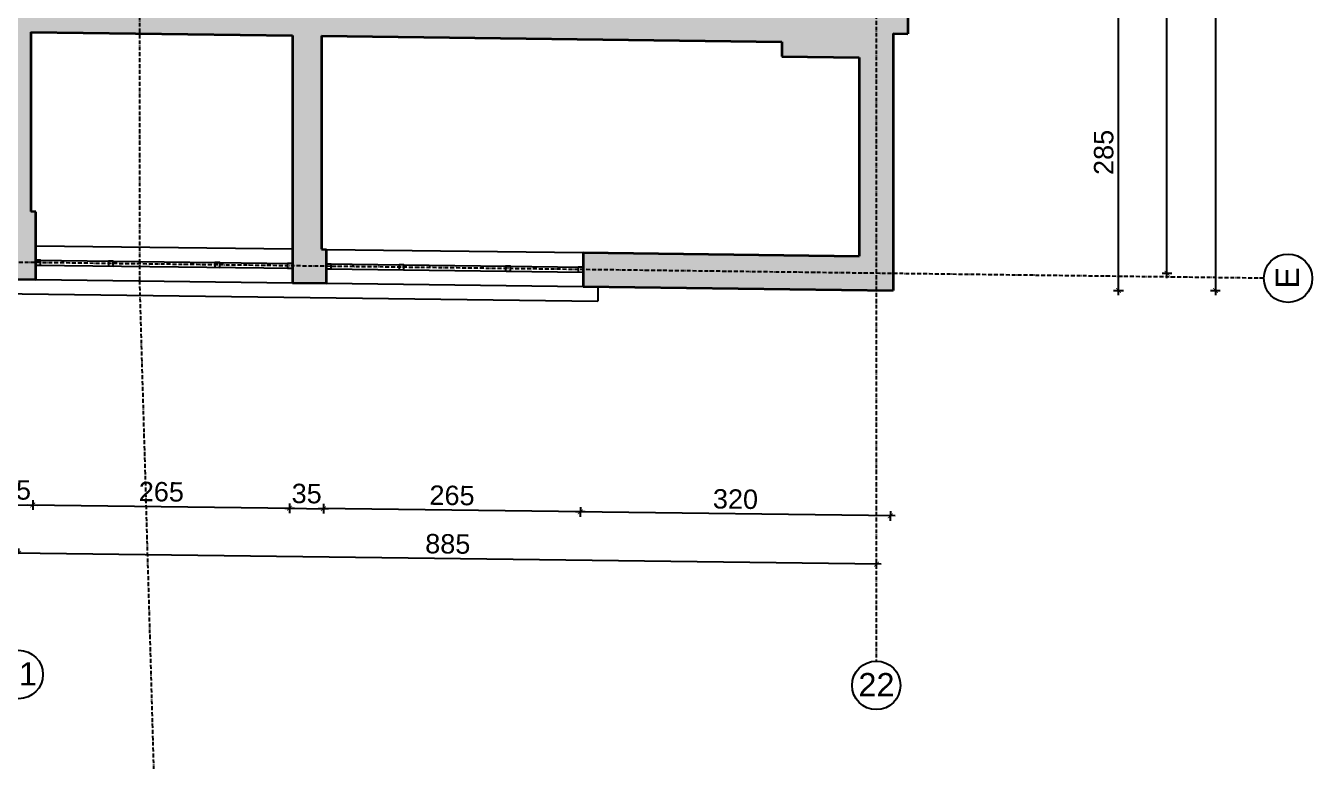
# Model space of a CAD drawing. Header units: inches. Extents: x -72385 to 39588, y -6525 to 66685.
# Drawn here: x -34118 to -32790, y 14653 to 15411 of the extents above; entities that cross this region are included whole.
import ezdxf

# ---------------------------------------------------------------- set-up
doc = ezdxf.new("R2010")
doc.units = ezdxf.units.IN
doc.header["$MEASUREMENT"] = 0
doc.linetypes.add('DashDot', pattern=[0.6, 0.4, -0.1, 0, -0.1])
for name, color, linetype, lineweight in [('Изгледни линии', 253, 'Continuous', 25), ('Линия на разрез', 252, 'DashDot', 25), ('Надписи коти външни', 252, 'Continuous', 25), ('Надписи Оси', 252, 'Continuous', 25), ('Оси', 252, 'DashDot', 25), ('Прозорци', 251, 'Continuous', 25), ('Разрезни линии', 7, 'Continuous', 35), ('Щрих стени', 254, 'Continuous', 25)]:
    doc.layers.add(name, color=color, linetype=linetype, lineweight=lineweight)
doc.styles.add('Arial Regular', font='arial.ttf')
doc.styles.get("Standard").update_dxf_attribs({"font": 'arial.ttf'})
doc.dimstyles.new('Annotative', dxfattribs={"dimscale": 0, "dimtxt": 20, "dimasz": 5, "dimexe": 5, "dimexo": 5, "dimgap": 5, "dimtad": 1, "dimdec": 0, "dimzin": 0, "dimdsep": 46, "dimtxsty": 'Standard', "dimblk": 'ARCHTICK', "dimcen": 5, "dimdle": 5, "dimadec": 0, "dimazin": 0, "dimtfac": 1, "dimtdec": 0, "dimtofl": 0, "dimtmove": 0, "dimatfit": 3, "dimldrblk": 'ARCHTICK', "dimfxl": 5, "dimfxlon": 1, "dimtolj": 1, "dimtzin": 0, "dimarcsym": 1})

# ---------------------------------------------------------------- blocks, each defined once
blk = doc.blocks.new('_ArchTick')
at = {"color": 0, "linetype": 'ByBlock', "const_width": 0.15}
blk.add_lwpolyline([(-0.5, -0.5), (0.5, 0.5)], dxfattribs=at)
blk = doc.blocks.new('*D6855')
at = {"layer": 'Defpoints', "color": 0, "ltscale": 50, "transparency": 16777216}
for p in [(-34124.8, 14867.3), (-34124.8, 14867.3), (-33239.6, 14856.1)]:
    blk.add_point(p, dxfattribs=at)
at = {"layer": 'Надписи коти външни', "color": 0, "lineweight": -2, "ltscale": 50, "transparency": 16777216}
for p, q in [((-34124.8, 14867.3), (-34124.8, 14872.3)), ((-33234.6, 14856), (-34129.8, 14867.4)), ((-33239.6, 14856.1), (-33239.6, 14861.1))]:
    blk.add_line(p, q, dxfattribs=at)
at = {"layer": 'Надписи коти външни', "color": 0, "lineweight": -2, "ltscale": 50, "transparency": 16777216, "xscale": 5, "yscale": 5, "zscale": 5}
for p, rotation in [((-34124.8, 14867.3), 179.2706286525298), ((-33239.6, 14856.1), 359.2706286525298)]:
    blk.add_blockref('_ArchTick', p, dxfattribs=dict(at, rotation=rotation))
at = {"layer": 'Надписи коти външни', "color": 0, "ltscale": 50, "transparency": 16777216, "insert": (-33682, 14876.9), "char_height": 20, "attachment_point": 5, "rotation": 359.2706}
blk.add_mtext('\\A1;885', dxfattribs=at)
blk = doc.blocks.new('*D6856')
at = {"layer": 'Defpoints', "color": 0, "ltscale": 50, "transparency": 16777216}
for p in [(-33542.3, 15142.4), (-33222.3, 15138.4), (-33545.3, 14910)]:
    blk.add_point(p, dxfattribs=at)
at = {"layer": 'Надписи коти външни', "color": 0, "lineweight": -2, "ltscale": 50, "transparency": 16777216}
for p, q in [((-33545.2, 14915), (-33545.4, 14905)), ((-33225.2, 14910.9), (-33225.4, 14900.9)), ((-33220.3, 14905.8), (-33550.3, 14910))]:
    blk.add_line(p, q, dxfattribs=at)
at = {"layer": 'Надписи коти външни', "color": 0, "lineweight": -2, "ltscale": 50, "transparency": 16777216, "xscale": 5, "yscale": 5, "zscale": 5}
for p, rotation in [((-33545.3, 14910), 179.2706286525475), ((-33225.3, 14905.9), 359.2706286525476)]:
    blk.add_blockref('_ArchTick', p, dxfattribs=dict(at, rotation=rotation))
at = {"layer": 'Надписи коти външни', "color": 0, "ltscale": 50, "transparency": 16777216, "insert": (-33385.1, 14923.1), "char_height": 20, "attachment_point": 5, "rotation": 359.2706}
blk.add_mtext('\\A1;320', dxfattribs=at)
blk = doc.blocks.new('*D6857')
at = {"layer": 'Defpoints', "color": 0, "ltscale": 50, "transparency": 16777216}
for p in [(-33807.3, 15145.8), (-33542.3, 15142.4), (-33810.3, 14913.3)]:
    blk.add_point(p, dxfattribs=at)
at = {"layer": 'Надписи коти външни', "color": 0, "lineweight": -2, "ltscale": 50, "transparency": 16777216}
for p, q in [((-33540.3, 14909.9), (-33815.3, 14913.4)), ((-33810.2, 14918.3), (-33810.4, 14908.3)), ((-33545.2, 14915), (-33545.4, 14905))]:
    blk.add_line(p, q, dxfattribs=at)
at = {"layer": 'Надписи коти външни', "color": 0, "lineweight": -2, "ltscale": 50, "transparency": 16777216, "xscale": 5, "yscale": 5, "zscale": 5}
for p, rotation in [((-33810.3, 14913.3), 179.270628652547), ((-33545.3, 14910), 359.270628652547)]:
    blk.add_blockref('_ArchTick', p, dxfattribs=dict(at, rotation=rotation))
at = {"layer": 'Надписи коти външни', "color": 0, "ltscale": 50, "transparency": 16777216, "insert": (-33677.6, 14926.9), "char_height": 20, "attachment_point": 5, "rotation": 359.2706}
blk.add_mtext('\\A1;265', dxfattribs=at)
blk = doc.blocks.new('*D6862')
at = {"layer": 'Defpoints', "color": 0, "ltscale": 50, "transparency": 16777216}
for p in [(-34142.3, 15150.1), (-34107.3, 15149.6), (-34110.3, 14917.1)]:
    blk.add_point(p, dxfattribs=at)
at = {"layer": 'Надписи коти външни', "color": 0, "lineweight": -2, "ltscale": 50, "transparency": 16777216}
for p, q in [((-34150.3, 14917.7), (-34105.3, 14917.1)), ((-34145.2, 14922.6), (-34145.4, 14912.6)), ((-34110.2, 14922.1), (-34110.4, 14912.1))]:
    blk.add_line(p, q, dxfattribs=at)
at = {"layer": 'Надписи коти външни', "color": 0, "lineweight": -2, "ltscale": 50, "transparency": 16777216, "xscale": 5, "yscale": 5, "zscale": 5}
for p, rotation in [((-34145.3, 14917.6), 179.2706286525405), ((-34110.3, 14917.1), 359.2706286525404)]:
    blk.add_blockref('_ArchTick', p, dxfattribs=dict(at, rotation=rotation))
at = {"layer": 'Надписи коти външни', "color": 0, "ltscale": 50, "transparency": 16777216, "insert": (-34127.6, 14932.6), "char_height": 20, "attachment_point": 5, "rotation": 359.2706}
blk.add_mtext('\\A1;35', dxfattribs=at)
blk = doc.blocks.new('*D6863')
at = {"layer": 'Defpoints', "color": 0, "ltscale": 50, "transparency": 16777216}
for p in [(-34107.3, 15149.6), (-33842.3, 15146.3), (-33845.3, 14913.8)]:
    blk.add_point(p, dxfattribs=at)
at = {"layer": 'Надписи коти външни', "color": 0, "lineweight": -2, "ltscale": 50, "transparency": 16777216}
for p, q in [((-34115.3, 14917.2), (-33840.3, 14913.7)), ((-34110.2, 14922.1), (-34110.4, 14912.1)), ((-33845.2, 14918.8), (-33845.4, 14908.8))]:
    blk.add_line(p, q, dxfattribs=at)
at = {"layer": 'Надписи коти външни', "color": 0, "lineweight": -2, "ltscale": 50, "transparency": 16777216, "xscale": 5, "yscale": 5, "zscale": 5}
for p, rotation in [((-34110.3, 14917.1), 179.270628652547), ((-33845.3, 14913.8), 359.270628652547)]:
    blk.add_blockref('_ArchTick', p, dxfattribs=dict(at, rotation=rotation))
at = {"layer": 'Надписи коти външни', "color": 0, "ltscale": 50, "transparency": 16777216, "insert": (-33977.6, 14930.7), "char_height": 20, "attachment_point": 5, "rotation": 359.2706}
blk.add_mtext('\\A1;265', dxfattribs=at)
blk = doc.blocks.new('*D6864')
at = {"layer": 'Defpoints', "color": 0, "ltscale": 50, "transparency": 16777216}
for p in [(-33842.3, 15146.3), (-33807.3, 15145.8), (-33810.3, 14913.3)]:
    blk.add_point(p, dxfattribs=at)
at = {"layer": 'Надписи коти външни', "color": 0, "lineweight": -2, "ltscale": 50, "transparency": 16777216}
for p, q in [((-33850.3, 14913.8), (-33805.3, 14913.3)), ((-33845.2, 14918.8), (-33845.4, 14908.8)), ((-33810.2, 14918.3), (-33810.4, 14908.3))]:
    blk.add_line(p, q, dxfattribs=at)
at = {"layer": 'Надписи коти външни', "color": 0, "lineweight": -2, "ltscale": 50, "transparency": 16777216, "xscale": 5, "yscale": 5, "zscale": 5}
for p, rotation in [((-33845.3, 14913.8), 179.2706286525522), ((-33810.3, 14913.3), 359.2706286525522)]:
    blk.add_blockref('_ArchTick', p, dxfattribs=dict(at, rotation=rotation))
at = {"layer": 'Надписи коти външни', "color": 0, "ltscale": 50, "transparency": 16777216, "insert": (-33827.6, 14928.8), "char_height": 20, "attachment_point": 5, "rotation": 359.2706}
blk.add_mtext('\\A1;35', dxfattribs=at)
blk = doc.blocks.new('*D6875')
at = {"layer": 'Defpoints', "color": 0, "ltscale": 50, "transparency": 16777216}
for p in [(-33222.3, 15423.2), (-32989.8, 15423.2), (-33222.3, 15138.4)]:
    blk.add_point(p, dxfattribs=at)
at = {"layer": 'Надписи коти външни', "color": 0, "lineweight": -2, "ltscale": 50, "transparency": 16777216}
for p, q in [((-32994.8, 15423.2), (-32984.8, 15423.2)), ((-32989.8, 15133.4), (-32989.8, 15428.2)), ((-32994.8, 15138.4), (-32984.8, 15138.4))]:
    blk.add_line(p, q, dxfattribs=at)
at = {"layer": 'Надписи коти външни', "color": 0, "lineweight": -2, "ltscale": 50, "transparency": 16777216, "xscale": 5, "yscale": 5, "zscale": 5}
for p, rotation in [((-32989.8, 15423.2), 90), ((-32989.8, 15138.4), 270)]:
    blk.add_blockref('_ArchTick', p, dxfattribs=dict(at, rotation=rotation))
at = {"layer": 'Надписи коти външни', "color": 0, "ltscale": 50, "transparency": 16777216, "insert": (-33005, 15280.8), "char_height": 20, "attachment_point": 5, "rotation": 90}
blk.add_mtext('\\A1;285', dxfattribs=at)
blk = doc.blocks.new('*D6880')
at = {"layer": 'Defpoints', "color": 0, "ltscale": 50, "transparency": 16777216}
for p in [(-33222.3, 16973.5), (-33222.3, 15138.4), (-32889.8, 15138.4)]:
    blk.add_point(p, dxfattribs=at)
at = {"layer": 'Надписи коти външни', "color": 0, "lineweight": -2, "ltscale": 50, "transparency": 16777216}
for p, q in [((-32894.8, 16973.5), (-32884.8, 16973.5)), ((-32889.8, 16978.5), (-32889.8, 15133.4)), ((-32894.8, 15138.4), (-32884.8, 15138.4))]:
    blk.add_line(p, q, dxfattribs=at)
at = {"layer": 'Надписи коти външни', "color": 0, "lineweight": -2, "ltscale": 50, "transparency": 16777216, "xscale": 5, "yscale": 5, "zscale": 5}
for p, rotation in [((-32889.8, 16973.5), 90), ((-32889.8, 15138.4), 270)]:
    blk.add_blockref('_ArchTick', p, dxfattribs=dict(at, rotation=rotation))
at = {"layer": 'Надписи коти външни', "color": 0, "ltscale": 50, "transparency": 16777216, "insert": (-32905.1, 16055.9), "char_height": 20, "attachment_point": 5, "rotation": 90}
blk.add_mtext('\\A1;1835', dxfattribs=at)
blk = doc.blocks.new('*D6881')
at = {"layer": 'Defpoints', "color": 0, "ltscale": 50, "transparency": 16777216}
for p in [(-33239.8, 15756.1), (-32939.8, 15756.1), (-33239.8, 15156.1)]:
    blk.add_point(p, dxfattribs=at)
at = {"layer": 'Надписи коти външни', "color": 0, "lineweight": -2, "ltscale": 50, "transparency": 16777216}
for p, q in [((-32939.8, 15151.1), (-32939.8, 15761.1)), ((-32944.8, 15756.1), (-32934.8, 15756.1)), ((-32944.8, 15156.1), (-32934.8, 15156.1))]:
    blk.add_line(p, q, dxfattribs=at)
at = {"layer": 'Надписи коти външни', "color": 0, "lineweight": -2, "ltscale": 50, "transparency": 16777216, "xscale": 5, "yscale": 5, "zscale": 5}
for p, rotation in [((-32939.8, 15756.1), 90), ((-32939.8, 15156.1), 270)]:
    blk.add_blockref('_ArchTick', p, dxfattribs=dict(at, rotation=rotation))
at = {"layer": 'Надписи коти външни', "color": 0, "ltscale": 50, "transparency": 16777216, "insert": (-32955, 15456.1), "char_height": 20, "attachment_point": 5, "rotation": 90}
blk.add_mtext('\\A1;600', dxfattribs=at)

msp = doc.modelspace()

# ---------------------------------------------------------------- hatches: boundary and pattern name
at = {"layer": 'Щрих стени', "ltscale": 10}
h = msp.add_hatch(color=256, dxfattribs=at)
h.dxf.hatch_style = 1
h.paths.add_polyline_path([(-33812.3, 15750.9), (-33207.3, 15743.2), (-33207.3, 15763.2), (-33222.3, 15763.4), (-33222.3, 16498.5), (-33257.3, 16498.9), (-33257.3, 15773.9), (-33422.3, 15776), (-33422.3, 16781), (-33662.3, 16784.1), (-33662.3, 16944.1), (-33257.3, 16939), (-33257.3, 16638.9), (-33222.3, 16638.5), (-33222.3, 16973.5), (-33717.3, 16979.8), (-33717.3, 16964.8), (-33742.3, 16965.1), (-33742.3, 16945.1), (-33692.3, 16944.5), (-33692.3, 16784.5), (-33932.3, 16787.5), (-33932.3, 16947.5), (-33882.3, 16946.9), (-33882.3, 16966.9), (-33907.3, 16967.2), (-33907.3, 16982.2), (-34142.3, 16985.2), (-34142.3, 16407.9), (-34144.8, 16382.7), (-34704.8, 16389.8), (-34704.8, 16414.8), (-34724.8, 16415.1), (-34724.8, 16922.6), (-34707.3, 16922.4), (-34707.3, 16992.4), (-34742.3, 16992.9), (-34742.3, 16922.9), (-34739.8, 16922.8), (-34739.8, 16415.3), (-34744.8, 16415.3), (-34769.8, 16415.7), (-34769.8, 16390.7), (-34842.3, 16391.6), (-34842.3, 16361.6), (-34744.8, 16360.3), (-34744.8, 16335.3), (-34704.8, 16334.8), (-34704.8, 16359.8), (-34144.8, 16352.7), (-34144.8, 16328), (-34142.3, 16327.9), (-34142.3, 16192.7), (-34842.3, 16201.6), (-34842.7, 16171.6), (-34739.8, 16170.3), (-34739.8, 15815.2), (-34744.8, 15815.3), (-34744.8, 15770.3), (-34769.8, 15770.6), (-34769.8, 15735.6), (-34744.8, 15735.3), (-34739.8, 15735.2), (-34739.8, 15227.7), (-34742.3, 15157.7), (-34707.3, 15157.3), (-34707.3, 15227.3), (-34709.8, 15227.3), (-34709.8, 15734.8), (-34704.8, 15734.8), (-34704.8, 15814.8), (-34709.8, 15814.9), (-34709.8, 16169.9), (-34142.3, 16162.7), (-34142.3, 16105.2), (-34197.3, 16105.9), (-34197.3, 16025.8), (-34142.3, 16025.1), (-34142.3, 15807.6), (-34144.8, 15727.7), (-34142.3, 15727.6), (-34142.3, 15150.1), (-34107.3, 15149.6), (-34107.3, 15219.6), (-34112.3, 15219.7), (-34112.3, 15404.7), (-33842.3, 15401.3), (-33842.3, 15181.3), (-33842.3, 15146.3), (-33807.3, 15145.8), (-33807.3, 15180.8), (-33812.3, 15180.9), (-33812.3, 15400.9), (-33337.3, 15394.8), (-33337.3, 15379.8), (-33257.3, 15378.8), (-33257.3, 15173.8), (-33542.3, 15177.4), (-33542.3, 15142.4), (-33222.3, 15138.4), (-33222.3, 15403.4), (-33207.3, 15403.2), (-33207.3, 15423.2), (-33812.3, 15430.9)])
h.paths.add_polyline_path([(-33932.3, 15782.5), (-33932.3, 16757.5), (-33452.3, 16751.4), (-33452.3, 15776.3)], flags=16)
h.paths.add_polyline_path([(-33724.8, 16339.9), (-33724.8, 16384.9), (-33634.8, 16383.7), (-33634.8, 16338.7)], flags=0)
h.paths.add_polyline_path([(-34407.3, 16988.6), (-34442.3, 16989), (-34442.3, 16954), (-34407.3, 16953.6)], flags=17)
h.paths.add_polyline_path([(-34407.3, 15188.5), (-34442.3, 15188.9), (-34442.3, 15153.9), (-34407.3, 15153.4)], flags=17)

# ---------------------------------------------------------------- linework, layer by layer
at = {"layer": 'Изгледни линии', "ltscale": 50}
for p, q in [((-34107.3, 15184.6), (-33842.3, 15181.3)), ((-33807.3, 15180.8), (-33542.3, 15177.4)), ((-34107.3, 15149.6), (-33842.3, 15146.3)), ((-34842.3, 15144), (-33527.3, 15127.2)), ((-33807.3, 15145.8), (-33542.3, 15142.4)), ((-33527.3, 15142.2), (-33527.3, 15127.2))]:
    msp.add_line(p, q, dxfattribs=at)
at = {"layer": 'Линия на разрез', "ltscale": 10}
for p, q in [((-33999.9, 15148.3), (-33999.9, 17115.8)), ((-33962, 13845.8), (-33999.9, 15148.3))]:
    msp.add_line(p, q, dxfattribs=at)
at = {"layer": 'Надписи Оси', "ltscale": 50}
for centre in [(-32814.8, 15151), (-34124.8, 14742.3), (-33239.8, 14731.1)]:
    msp.add_circle(centre, 25, dxfattribs=at)
at = {"layer": 'Оси', "ltscale": 10}
for p, q in [((-33239.8, 17356.3), (-33239.8, 14756.1)), ((-32839.8, 15151), (-34842.3, 15176.5))]:
    msp.add_line(p, q, dxfattribs=at)
at = {"layer": 'Прозорци', "ltscale": 50}
for p, q in [((-34107.3, 15169.6), (-33842.3, 15166.3)), ((-34107.3, 15164.6), (-33842.3, 15161.3)), ((-33807.3, 15165.8), (-33542.3, 15162.4)), ((-33807.3, 15160.8), (-33542.3, 15157.4))]:
    msp.add_line(p, q, dxfattribs=at)
for points in [[(-34107.3, 15164.6), (-34102.3, 15164.6), (-34102.3, 15169.6), (-34107.3, 15169.6), (-34107.3, 15164.6)], [(-34032.3, 15163.7), (-34027.3, 15163.6), (-34027.3, 15168.6), (-34032.3, 15168.7), (-34032.3, 15163.7)], [(-33922.4, 15162.3), (-33917.4, 15162.2), (-33917.3, 15167.2), (-33922.3, 15167.3), (-33922.4, 15162.3)], [(-33847.4, 15161.3), (-33842.4, 15161.3), (-33842.3, 15166.3), (-33847.3, 15166.3), (-33847.4, 15161.3)], [(-33807.3, 15160.8), (-33802.3, 15160.7), (-33802.3, 15165.7), (-33807.3, 15165.8), (-33807.3, 15160.8)], [(-33732.3, 15159.9), (-33727.3, 15159.8), (-33727.3, 15164.8), (-33732.3, 15164.9), (-33732.3, 15159.9)], [(-33622.4, 15158.5), (-33617.4, 15158.4), (-33617.3, 15163.4), (-33622.3, 15163.5), (-33622.4, 15158.5)], [(-33547.4, 15157.5), (-33542.4, 15157.4), (-33542.3, 15162.4), (-33547.3, 15162.5), (-33547.4, 15157.5)]]:
    msp.add_lwpolyline(points, dxfattribs=at)
at = {"layer": 'Разрезни линии', "ltscale": 50}
for p, q in [((-33207.3, 15423.2), (-33207.3, 15403.2)), ((-34112.3, 15404.7), (-33842.3, 15401.3)), ((-34112.3, 15404.7), (-34112.3, 15219.7)), ((-33222.3, 15403.4), (-33207.3, 15403.2)), ((-33222.3, 15403.4), (-33222.3, 15138.4)), ((-33842.3, 15401.3), (-33842.3, 15181.3)), ((-33812.3, 15400.9), (-33337.3, 15394.8)), ((-33812.3, 15400.9), (-33812.3, 15180.9)), ((-33337.3, 15394.8), (-33337.3, 15379.8)), ((-33337.3, 15379.8), (-33257.3, 15378.8)), ((-33257.3, 15378.8), (-33257.3, 15173.8)), ((-34107.3, 15219.6), (-34112.3, 15219.7)), ((-34107.3, 15149.6), (-34107.3, 15219.6)), ((-33842.3, 15181.3), (-33842.3, 15146.3)), ((-33812.3, 15180.9), (-33807.3, 15180.8)), ((-33807.3, 15145.8), (-33807.3, 15180.8)), ((-33542.3, 15177.4), (-33257.3, 15173.8)), ((-33542.3, 15177.4), (-33542.3, 15142.4)), ((-34142.3, 15150.1), (-34107.3, 15149.6)), ((-33842.3, 15146.3), (-33807.3, 15145.8)), ((-33542.3, 15142.4), (-33222.3, 15138.4))]:
    msp.add_line(p, q, dxfattribs=at)

# ---------------------------------------------------------------- texts
at = {"layer": 'Надписи Оси', "ltscale": 100, "insert": (-32827.6, 15137.7), "char_height": 24, "width": 27.213, "attachment_point": 1, "rotation": 90, "style": 'Arial Regular'}
msp.add_mtext('\\pxqc;Е', dxfattribs=at)
at = {"layer": 'Надписи Оси', "ltscale": 100, "char_height": 24, "width": 27.213, "attachment_point": 1, "style": 'Arial Regular'}
for s, insert in [('\\pxqc;21', (-34138.2, 14755)), ('\\pxqc;22', (-33253.2, 14743.8))]:
    msp.add_mtext(s, dxfattribs=dict(at, insert=insert))

# ---------------------------------------------------------------- dimensions: what is measured, and where the dimension line sits
at = {"layer": 'Надписи коти външни', "ltscale": 50}
for p1, p2, distance, picture, middle in [((-33222.3, 16973.5), (-33222.3, 15138.4), 332.5, '*D6880', (-32905.1, 16055.9)), ((-33239.8, 15156.1), (-33239.8, 15756.1), -300, '*D6881', (-32955, 15456.1)), ((-33222.3, 15138.4), (-33222.3, 15423.2), -232.5, '*D6875', (-33005, 15280.8)), ((-34107.3, 15149.6), (-33842.3, 15146.3), -232.5, '*D6863', (-33977.6, 14930.7)), ((-33542.3, 15142.4), (-33807.3, 15145.8), 232.5, '*D6857', (-33677.6, 14926.9)), ((-33222.3, 15138.4), (-33542.3, 15142.4), 232.5, '*D6856', (-33385.1, 14923.1)), ((-33239.6, 14856.1), (-34124.8, 14867.3), 0, '*D6855', (-33682, 14876.9))]:
    dim = msp.add_aligned_dim(p1=p1, p2=p2, distance=distance, dimstyle='Annotative', override={"dimscale": 0, "dimtix": 0, "dimtofl": 0, "dimtmove": 0, "dimatfit": 3}, dxfattribs=at)
    dim.commit()
    dim.dimension.update_dxf_attribs({"geometry": picture, "text_midpoint": middle})
for base, p1, p2, picture, middle in [((-34110.3, 14917.1), (-34142.3, 15150.1), (-34107.3, 15149.6), '*D6862', (-34127.8, 14917.4)), ((-33810.3, 14913.3), (-33842.3, 15146.3), (-33807.3, 15145.8), '*D6864', (-33827.8, 14913.6))]:
    dim = msp.add_linear_dim(base=base, p1=p1, p2=p2, angle=359.2706, dimstyle='Annotative', override={"dimscale": 0, "dimtix": 0, "dimtofl": 0, "dimtmove": 0, "dimatfit": 3}, dxfattribs=at)
    dim.commit()
    dim.dimension.update_dxf_attribs({"geometry": picture, "text_midpoint": middle, "dimtype": 129})

doc.saveas('drawing.dxf')
